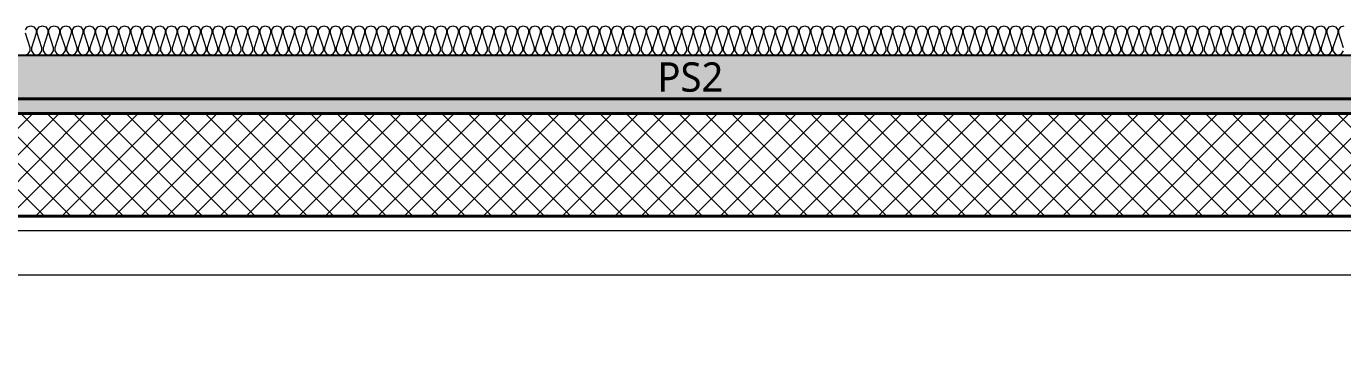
# Model space of a CAD drawing. Header units: millimetres. Extents: x 0 to 420000, y 0 to 297000.
# Drawn here: x 203247 to 207738, y 177200 to 178348 of the extents above; entities that cross this region are included whole.
import ezdxf
from ezdxf.enums import TextEntityAlignment as Align

# ---------------------------------------------------------------- set-up
doc = ezdxf.new("R2010")
doc.units = ezdxf.units.MM
doc.linetypes.add('CEN', pattern=[62, 60, -1, 0, -1])
for name, color, linetype, lineweight in [('A-AXIS-LINE', 1, 'CEN', 15), ('A-CONC-LIN1', 2, 'Continuous', 40), ('A-CONC-LIN2', 7, 'Continuous', 25), ('A-XXXX-INSL1', 15, 'Continuous', 18), ('A-XXXX-INSL2', 8, 'Continuous', 18)]:
    doc.layers.add(name, color=color, linetype=linetype, lineweight=lineweight)
doc.layers.add('A-CONC-SOLD', color=253, linetype='CEN')
doc.layers.add('A-XXXX-NPLT', color=144, linetype='Continuous', lineweight=15, plot=False)
doc.styles.add('맑은고딕', font='')
doc.styles.get('맑은고딕').set_extended_font_data('Malgun Gothic')

# ---------------------------------------------------------------- blocks, each defined once
blk = doc.blocks.new('axis(220316)')
at = {"layer": 'A-AXIS-LINE', "ltscale": 1000}
blk.add_line((4631788.1, -422118.7), (4955413.1, -422118.7), dxfattribs=at)
blk = doc.blocks.new('PS2(횡)')
at = {"layer": 'A-CONC-SOLD'}
h = blk.add_hatch(color=256, dxfattribs=at)
h.dxf.hatch_style = 1
h.paths.add_polyline_path([(1020, 0), (1020, -290), (1700, -290), (1937.4, -150), (9062.6, -150), (9300, -290), (9980, -290), (9980, 0)])
h = blk.add_hatch(color=256, dxfattribs=at)
h.dxf.hatch_style = 1
h.paths.add_polyline_path([(9980, -290), (9980, -350), (9280, -350), (9030, -200), (1970, -200), (1720, -350), (1020, -350), (1020, -290), (1700, -290), (1937.4, -150), (9062.6, -150), (9300, -290)])
at = {"layer": 'A-XXXX-INSL2'}
h = blk.add_hatch(dxfattribs=at)
h.set_pattern_fill('ANSI37', color=256, scale=20)
h.set_pattern_definition([(45, (-244012.5, -188500), (-44.90128, 44.90128), []), (135, (-244012.5, -188500), (-44.90128, -44.90128), [])])
h.paths.add_polyline_path([(1100, -550), (9900, -550), (9900, -350), (9280, -350), (9030, -200), (1970, -200), (1720, -350), (1100, -350)])
at = {"layer": 'A-CONC-LIN1', "color": 2}
for p, q in [((1320, -550), (1270, -350)), ((9680, -550), (9730, -350)), ((1320, -550), (9680, -550))]:
    blk.add_line(p, q, dxfattribs=at)
blk.add_lwpolyline([(9980, -290), (9980, -350), (9280, -350), (9030, -200), (1970, -200), (1720, -350), (1020, -350), (1020, -290), (1700, -290), (1937.4, -150), (9062.6, -150), (9300, -290)], close=True, dxfattribs=at)
at = {"layer": 'A-CONC-LIN2'}
blk.add_line((1020, 0), (9980, 0), dxfattribs=at)
at = {"layer": 'A-XXXX-INSL2'}
for p, q in [((1320, -550), (1100, -550)), ((9680, -550), (9900, -550))]:
    blk.add_line(p, q, dxfattribs=at)
at = {"layer": 'A-XXXX-NPLT'}
for p, q in [((1937.4, -150), (1020, -150)), ((9062.6, -150), (9980, -150))]:
    blk.add_line(p, q, dxfattribs=at)
at = {"layer": 'A-XXXX-NPLT', "style": '맑은고딕'}
blk.add_text('PS2', height=100, dxfattribs=at).set_placement((5500, -75), align=Align.MIDDLE)
blk = doc.blocks.new('횡3층')
at = {"layer": 'A-XXXX-INSL1'}
blk.add_lwpolyline([(4811450.6, -237918.7), (4802750.6, -237918.7), (4802750.6, -238368.7), (4802197, -238368.7), (4802117, -237788.7), (4801084.1, -237788.7), (4801004.1, -238368.7), (4800450.6, -238368.7), (4800450.6, -237918.7), (4791750.6, -237918.7)], dxfattribs=at)
at = {"layer": 'A-XXXX-INSL2'}
for points in [[(4804830.6, -237318.7), (4804841.6, -237314.7), (4804848.6, -237304.7), (4804848.6, -237293.7), (4804832.6, -237243.7)], [(4804832.6, -237232.7), (4804839.6, -237222.7), (4804850.6, -237218.7), (4804861.6, -237222.7), (4804868.6, -237232.7), (4804868.6, -237243.7), (4804852.6, -237293.7), (4804852.6, -237304.7), (4804859.6, -237314.7), (4804870.6, -237318.7), (4804881.6, -237314.7), (4804888.6, -237304.7), (4804888.6, -237293.7), (4804872.6, -237243.7), (4804872.6, -237232.7), (4804879.6, -237222.7), (4804890.6, -237218.7), (4804901.6, -237222.7), (4804908.6, -237232.7), (4804908.6, -237243.7), (4804892.6, -237293.7), (4804892.6, -237304.7), (4804899.6, -237314.7), (4804910.6, -237318.7), (4804921.6, -237314.7), (4804928.6, -237304.7), (4804928.6, -237293.7), (4804912.6, -237243.7), (4804912.6, -237232.7), (4804919.6, -237222.7), (4804930.6, -237218.7), (4804941.6, -237222.7), (4804948.6, -237232.7), (4804948.6, -237243.7), (4804932.6, -237293.7), (4804932.6, -237304.7), (4804939.6, -237314.7), (4804950.6, -237318.7), (4804961.6, -237314.7), (4804968.6, -237304.7), (4804968.6, -237293.7), (4804952.6, -237243.7), (4804952.6, -237232.7), (4804959.6, -237222.7), (4804970.6, -237218.7), (4804981.6, -237222.7), (4804988.6, -237232.7), (4804988.6, -237243.7), (4804972.6, -237293.7), (4804972.6, -237304.7), (4804979.6, -237314.7), (4804990.6, -237318.7), (4805001.6, -237314.7), (4805008.6, -237304.7), (4805008.6, -237293.7), (4804992.6, -237243.7), (4804992.6, -237232.7), (4804999.6, -237222.7), (4805010.6, -237218.7), (4805021.6, -237222.7), (4805028.6, -237232.7), (4805028.6, -237243.7), (4805012.6, -237293.7), (4805012.6, -237304.7), (4805019.6, -237314.7), (4805030.6, -237318.7), (4805041.6, -237314.7), (4805048.6, -237304.7), (4805048.6, -237293.7), (4805032.6, -237243.7), (4805032.6, -237232.7), (4805039.6, -237222.7), (4805050.6, -237218.7), (4805061.6, -237222.7), (4805068.6, -237232.7), (4805068.6, -237243.7), (4805052.6, -237293.7), (4805052.6, -237304.7), (4805059.6, -237314.7), (4805070.6, -237318.7), (4805081.6, -237314.7), (4805088.6, -237304.7), (4805088.6, -237293.7), (4805072.6, -237243.7), (4805072.6, -237232.7), (4805079.6, -237222.7), (4805090.6, -237218.7), (4805101.6, -237222.7), (4805108.6, -237232.7), (4805108.6, -237243.7), (4805092.6, -237293.7), (4805092.6, -237304.7), (4805099.6, -237314.7), (4805110.6, -237318.7), (4805121.6, -237314.7), (4805128.6, -237304.7), (4805128.6, -237293.7), (4805112.6, -237243.7), (4805112.6, -237232.7), (4805119.6, -237222.7), (4805130.6, -237218.7), (4805141.6, -237222.7), (4805148.6, -237232.7), (4805148.6, -237243.7), (4805132.6, -237293.7), (4805132.6, -237304.7), (4805139.6, -237314.7), (4805150.6, -237318.7), (4805161.6, -237314.7), (4805168.6, -237304.7), (4805168.6, -237293.7), (4805152.6, -237243.7), (4805152.6, -237232.7), (4805159.6, -237222.7), (4805170.6, -237218.7), (4805181.6, -237222.7), (4805188.6, -237232.7), (4805188.6, -237243.7), (4805172.6, -237293.7), (4805172.6, -237304.7), (4805179.6, -237314.7), (4805190.6, -237318.7), (4805201.6, -237314.7), (4805208.6, -237304.7), (4805208.6, -237293.7), (4805192.6, -237243.7), (4805192.6, -237232.7), (4805199.6, -237222.7), (4805210.6, -237218.7), (4805221.6, -237222.7), (4805228.6, -237232.7), (4805228.6, -237243.7), (4805212.6, -237293.7), (4805212.6, -237304.7), (4805219.6, -237314.7), (4805230.6, -237318.7), (4805241.6, -237314.7), (4805248.6, -237304.7), (4805248.6, -237293.7), (4805232.6, -237243.7), (4805232.6, -237232.7), (4805239.6, -237222.7), (4805250.6, -237218.7), (4805261.6, -237222.7), (4805268.6, -237232.7), (4805268.6, -237243.7), (4805252.6, -237293.7), (4805252.6, -237304.7), (4805259.6, -237314.7), (4805270.6, -237318.7), (4805281.6, -237314.7), (4805288.6, -237304.7), (4805288.6, -237293.7), (4805272.6, -237243.7), (4805272.6, -237232.7), (4805279.6, -237222.7), (4805290.6, -237218.7), (4805301.6, -237222.7), (4805308.6, -237232.7), (4805308.6, -237243.7), (4805292.6, -237293.7), (4805292.6, -237304.7), (4805299.6, -237314.7), (4805310.6, -237318.7), (4805321.6, -237314.7), (4805328.6, -237304.7), (4805328.6, -237293.7), (4805312.6, -237243.7), (4805312.6, -237232.7), (4805319.6, -237222.7), (4805330.6, -237218.7), (4805341.6, -237222.7), (4805348.6, -237232.7), (4805348.6, -237243.7), (4805332.6, -237293.7), (4805332.6, -237304.7), (4805339.6, -237314.7), (4805350.6, -237318.7), (4805361.6, -237314.7), (4805368.6, -237304.7), (4805368.6, -237293.7), (4805352.6, -237243.7), (4805352.6, -237232.7), (4805359.6, -237222.7), (4805370.6, -237218.7), (4805381.6, -237222.7), (4805388.6, -237232.7), (4805388.6, -237243.7), (4805372.6, -237293.7), (4805372.6, -237304.7), (4805379.6, -237314.7), (4805390.6, -237318.7), (4805401.6, -237314.7), (4805408.6, -237304.7), (4805408.6, -237293.7), (4805392.6, -237243.7), (4805392.6, -237232.7), (4805399.6, -237222.7), (4805410.6, -237218.7), (4805421.6, -237222.7), (4805428.6, -237232.7), (4805428.6, -237243.7), (4805412.6, -237293.7), (4805412.6, -237304.7), (4805419.6, -237314.7), (4805430.6, -237318.7), (4805441.6, -237314.7), (4805448.6, -237304.7), (4805448.6, -237293.7), (4805432.6, -237243.7), (4805432.6, -237232.7), (4805439.6, -237222.7), (4805450.6, -237218.7), (4805461.6, -237222.7), (4805468.6, -237232.7), (4805468.6, -237243.7), (4805452.6, -237293.7), (4805452.6, -237304.7), (4805459.6, -237314.7), (4805470.6, -237318.7), (4805481.6, -237314.7), (4805488.6, -237304.7), (4805488.6, -237293.7), (4805472.6, -237243.7), (4805472.6, -237232.7), (4805479.6, -237222.7), (4805490.6, -237218.7), (4805501.6, -237222.7), (4805508.6, -237232.7), (4805508.6, -237243.7), (4805492.6, -237293.7), (4805492.6, -237304.7), (4805499.6, -237314.7), (4805510.6, -237318.7), (4805521.6, -237314.7), (4805528.6, -237304.7), (4805528.6, -237293.7), (4805512.6, -237243.7), (4805512.6, -237232.7), (4805519.6, -237222.7), (4805530.6, -237218.7), (4805541.6, -237222.7), (4805548.6, -237232.7), (4805548.6, -237243.7), (4805532.6, -237293.7), (4805532.6, -237304.7), (4805539.6, -237314.7), (4805550.6, -237318.7), (4805561.6, -237314.7), (4805568.6, -237304.7), (4805568.6, -237293.7), (4805552.6, -237243.7), (4805552.6, -237232.7), (4805559.6, -237222.7), (4805570.6, -237218.7), (4805581.6, -237222.7), (4805588.6, -237232.7), (4805588.6, -237243.7), (4805572.6, -237293.7), (4805572.6, -237304.7), (4805579.6, -237314.7), (4805590.6, -237318.7), (4805601.6, -237314.7), (4805608.6, -237304.7), (4805608.6, -237293.7), (4805592.6, -237243.7), (4805592.6, -237232.7), (4805599.6, -237222.7), (4805610.6, -237218.7), (4805621.6, -237222.7), (4805628.6, -237232.7), (4805628.6, -237243.7), (4805612.6, -237293.7), (4805612.6, -237304.7), (4805619.6, -237314.7), (4805630.6, -237318.7), (4805641.6, -237314.7), (4805648.6, -237304.7), (4805648.6, -237293.7), (4805632.6, -237243.7), (4805632.6, -237232.7), (4805639.6, -237222.7), (4805650.6, -237218.7), (4805661.6, -237222.7), (4805668.6, -237232.7), (4805668.6, -237243.7), (4805652.6, -237293.7), (4805652.6, -237304.7), (4805659.6, -237314.7), (4805670.6, -237318.7), (4805681.6, -237314.7), (4805688.6, -237304.7), (4805688.6, -237293.7), (4805672.6, -237243.7), (4805672.6, -237232.7), (4805679.6, -237222.7), (4805690.6, -237218.7), (4805701.6, -237222.7), (4805708.6, -237232.7), (4805708.6, -237243.7), (4805692.6, -237293.7), (4805692.6, -237304.7), (4805699.6, -237314.7), (4805710.6, -237318.7), (4805721.6, -237314.7), (4805728.6, -237304.7), (4805728.6, -237293.7), (4805712.6, -237243.7), (4805712.6, -237232.7), (4805719.6, -237222.7), (4805730.6, -237218.7), (4805741.6, -237222.7), (4805748.6, -237232.7), (4805748.6, -237243.7), (4805732.6, -237293.7), (4805732.6, -237304.7), (4805739.6, -237314.7), (4805750.6, -237318.7), (4805761.6, -237314.7), (4805768.6, -237304.7), (4805768.6, -237293.7), (4805752.6, -237243.7), (4805752.6, -237232.7), (4805759.6, -237222.7), (4805770.6, -237218.7), (4805781.6, -237222.7), (4805788.6, -237232.7), (4805788.6, -237243.7), (4805772.6, -237293.7), (4805772.6, -237304.7), (4805779.6, -237314.7), (4805790.6, -237318.7), (4805801.6, -237314.7), (4805808.6, -237304.7), (4805808.6, -237293.7), (4805792.6, -237243.7), (4805792.6, -237232.7), (4805799.6, -237222.7), (4805810.6, -237218.7), (4805821.6, -237222.7), (4805828.6, -237232.7), (4805828.6, -237243.7), (4805812.6, -237293.7), (4805812.6, -237304.7), (4805819.6, -237314.7), (4805830.6, -237318.7), (4805841.6, -237314.7), (4805848.6, -237304.7), (4805848.6, -237293.7), (4805832.6, -237243.7), (4805832.6, -237232.7), (4805839.6, -237222.7), (4805850.6, -237218.7), (4805861.6, -237222.7), (4805868.6, -237232.7), (4805868.6, -237243.7), (4805852.6, -237293.7), (4805852.6, -237304.7), (4805859.6, -237314.7), (4805870.6, -237318.7), (4805881.6, -237314.7), (4805888.6, -237304.7), (4805888.6, -237293.7), (4805872.6, -237243.7), (4805872.6, -237232.7), (4805879.6, -237222.7), (4805890.6, -237218.7), (4805901.6, -237222.7), (4805908.6, -237232.7), (4805908.6, -237243.7), (4805892.6, -237293.7), (4805892.6, -237304.7), (4805899.6, -237314.7), (4805910.6, -237318.7), (4805921.6, -237314.7), (4805928.6, -237304.7), (4805928.6, -237293.7), (4805912.6, -237243.7), (4805912.6, -237232.7), (4805919.6, -237222.7), (4805930.6, -237218.7), (4805941.6, -237222.7), (4805948.6, -237232.7), (4805948.6, -237243.7), (4805932.6, -237293.7), (4805932.6, -237304.7), (4805939.6, -237314.7), (4805950.6, -237318.7), (4805961.6, -237314.7), (4805968.6, -237304.7), (4805968.6, -237293.7), (4805952.6, -237243.7), (4805952.6, -237232.7), (4805959.6, -237222.7), (4805970.6, -237218.7), (4805981.6, -237222.7), (4805988.6, -237232.7), (4805988.6, -237243.7), (4805972.6, -237293.7), (4805972.6, -237304.7), (4805979.6, -237314.7), (4805990.6, -237318.7), (4806001.6, -237314.7), (4806008.6, -237304.7), (4806008.6, -237293.7), (4805992.6, -237243.7), (4805992.6, -237232.7), (4805999.6, -237222.7), (4806010.6, -237218.7), (4806021.6, -237222.7), (4806028.6, -237232.7), (4806028.6, -237243.7), (4806012.6, -237293.7), (4806012.6, -237304.7), (4806019.6, -237314.7), (4806030.6, -237318.7), (4806041.6, -237314.7), (4806048.6, -237304.7), (4806048.6, -237293.7), (4806032.6, -237243.7), (4806032.6, -237232.7), (4806039.6, -237222.7), (4806050.6, -237218.7), (4806061.6, -237222.7), (4806068.6, -237232.7), (4806068.6, -237243.7), (4806052.6, -237293.7), (4806052.6, -237304.7), (4806059.6, -237314.7), (4806070.6, -237318.7), (4806081.6, -237314.7), (4806088.6, -237304.7), (4806088.6, -237293.7), (4806072.6, -237243.7), (4806072.6, -237232.7), (4806079.6, -237222.7), (4806090.6, -237218.7), (4806101.6, -237222.7), (4806108.6, -237232.7), (4806108.6, -237243.7), (4806092.6, -237293.7), (4806092.6, -237304.7), (4806099.6, -237314.7), (4806110.6, -237318.7), (4806121.6, -237314.7), (4806128.6, -237304.7), (4806128.6, -237293.7), (4806112.6, -237243.7), (4806112.6, -237232.7), (4806119.6, -237222.7), (4806130.6, -237218.7), (4806141.6, -237222.7), (4806148.6, -237232.7), (4806148.6, -237243.7), (4806132.6, -237293.7), (4806132.6, -237304.7), (4806139.6, -237314.7), (4806150.6, -237318.7), (4806161.6, -237314.7), (4806168.6, -237304.7), (4806168.6, -237293.7), (4806152.6, -237243.7), (4806152.6, -237232.7), (4806159.6, -237222.7), (4806170.6, -237218.7), (4806181.6, -237222.7), (4806188.6, -237232.7), (4806188.6, -237243.7), (4806172.6, -237293.7), (4806172.6, -237304.7), (4806179.6, -237314.7), (4806190.6, -237318.7), (4806201.6, -237314.7), (4806208.6, -237304.7), (4806208.6, -237293.7), (4806192.6, -237243.7), (4806192.6, -237232.7), (4806199.6, -237222.7), (4806210.6, -237218.7), (4806221.6, -237222.7), (4806228.6, -237232.7), (4806228.6, -237243.7), (4806212.6, -237293.7), (4806212.6, -237304.7), (4806219.6, -237314.7), (4806230.6, -237318.7), (4806241.6, -237314.7), (4806248.6, -237304.7), (4806248.6, -237293.7), (4806232.6, -237243.7), (4806232.6, -237232.7), (4806239.6, -237222.7), (4806250.6, -237218.7), (4806261.6, -237222.7), (4806268.6, -237232.7), (4806268.6, -237243.7), (4806252.6, -237293.7), (4806252.6, -237304.7), (4806259.6, -237314.7), (4806270.6, -237318.7), (4806281.6, -237314.7), (4806288.6, -237304.7), (4806288.6, -237293.7), (4806272.6, -237243.7), (4806272.6, -237232.7), (4806279.6, -237222.7), (4806290.6, -237218.7), (4806301.6, -237222.7), (4806308.6, -237232.7), (4806308.6, -237243.7), (4806292.6, -237293.7), (4806292.6, -237304.7), (4806299.6, -237314.7), (4806310.6, -237318.7), (4806321.6, -237314.7), (4806328.6, -237304.7), (4806328.6, -237293.7), (4806312.6, -237243.7), (4806312.6, -237232.7), (4806319.6, -237222.7), (4806330.6, -237218.7), (4806341.6, -237222.7), (4806348.6, -237232.7), (4806348.6, -237243.7), (4806332.6, -237293.7), (4806332.6, -237304.7), (4806339.6, -237314.7), (4806350.6, -237318.7), (4806361.6, -237314.7), (4806368.6, -237304.7), (4806368.6, -237293.7), (4806352.6, -237243.7), (4806352.6, -237232.7), (4806359.6, -237222.7), (4806370.6, -237218.7), (4806381.6, -237222.7), (4806388.6, -237232.7), (4806388.6, -237243.7), (4806372.6, -237293.7), (4806372.6, -237304.7), (4806379.6, -237314.7), (4806390.6, -237318.7), (4806401.6, -237314.7), (4806408.6, -237304.7), (4806408.6, -237293.7), (4806392.6, -237243.7), (4806392.6, -237232.7), (4806399.6, -237222.7), (4806410.6, -237218.7), (4806421.6, -237222.7), (4806428.6, -237232.7), (4806428.6, -237243.7), (4806412.6, -237293.7), (4806412.6, -237304.7), (4806419.6, -237314.7), (4806430.6, -237318.7), (4806441.6, -237314.7), (4806448.6, -237304.7), (4806448.6, -237293.7), (4806432.6, -237243.7), (4806432.6, -237232.7), (4806439.6, -237222.7), (4806450.6, -237218.7), (4806461.6, -237222.7), (4806468.6, -237232.7), (4806468.6, -237243.7), (4806452.6, -237293.7), (4806452.6, -237304.7), (4806459.6, -237314.7), (4806470.6, -237318.7), (4806481.6, -237314.7), (4806488.6, -237304.7), (4806488.6, -237293.7), (4806472.6, -237243.7), (4806472.6, -237232.7), (4806479.6, -237222.7), (4806490.6, -237218.7), (4806501.6, -237222.7), (4806508.6, -237232.7), (4806508.6, -237243.7), (4806492.6, -237293.7), (4806492.6, -237304.7), (4806499.6, -237314.7), (4806510.6, -237318.7), (4806521.6, -237314.7), (4806528.6, -237304.7), (4806528.6, -237293.7), (4806512.6, -237243.7), (4806512.6, -237232.7), (4806519.6, -237222.7), (4806530.6, -237218.7), (4806541.6, -237222.7), (4806548.6, -237232.7), (4806548.6, -237243.7), (4806532.6, -237293.7), (4806532.6, -237304.7), (4806539.6, -237314.7), (4806550.6, -237318.7), (4806561.6, -237314.7), (4806568.6, -237304.7), (4806568.6, -237293.7), (4806552.6, -237243.7), (4806552.6, -237232.7), (4806559.6, -237222.7), (4806570.6, -237218.7), (4806581.6, -237222.7), (4806588.6, -237232.7), (4806588.6, -237243.7), (4806572.6, -237293.7), (4806572.6, -237304.7), (4806579.6, -237314.7), (4806590.6, -237318.7), (4806601.6, -237314.7), (4806608.6, -237304.7), (4806608.6, -237293.7), (4806592.6, -237243.7), (4806592.6, -237232.7), (4806599.6, -237222.7), (4806610.6, -237218.7), (4806621.6, -237222.7), (4806628.6, -237232.7), (4806628.6, -237243.7), (4806612.6, -237293.7), (4806612.6, -237304.7), (4806619.6, -237314.7), (4806630.6, -237318.7), (4806641.6, -237314.7), (4806648.6, -237304.7), (4806648.6, -237293.7), (4806632.6, -237243.7), (4806632.6, -237232.7), (4806639.6, -237222.7), (4806650.6, -237218.7), (4806661.6, -237222.7), (4806668.6, -237232.7), (4806668.6, -237243.7), (4806652.6, -237293.7), (4806652.6, -237304.7), (4806659.6, -237314.7), (4806670.6, -237318.7), (4806681.6, -237314.7), (4806688.6, -237304.7), (4806688.6, -237293.7), (4806672.6, -237243.7), (4806672.6, -237232.7), (4806679.6, -237222.7), (4806690.6, -237218.7), (4806701.6, -237222.7), (4806708.6, -237232.7), (4806708.6, -237243.7), (4806692.6, -237293.7), (4806692.6, -237304.7), (4806699.6, -237314.7), (4806710.6, -237318.7), (4806721.6, -237314.7), (4806728.6, -237304.7), (4806728.6, -237293.7), (4806712.6, -237243.7), (4806712.6, -237232.7), (4806719.6, -237222.7), (4806730.6, -237218.7), (4806741.6, -237222.7), (4806748.6, -237232.7), (4806748.6, -237243.7), (4806732.6, -237293.7), (4806732.6, -237304.7), (4806739.6, -237314.7), (4806750.6, -237318.7), (4806761.6, -237314.7), (4806768.6, -237304.7), (4806768.6, -237293.7), (4806752.6, -237243.7), (4806752.6, -237232.7), (4806759.6, -237222.7), (4806770.6, -237218.7), (4806781.6, -237222.7), (4806788.6, -237232.7), (4806788.6, -237243.7), (4806772.6, -237293.7), (4806772.6, -237304.7), (4806779.6, -237314.7), (4806790.6, -237318.7), (4806801.6, -237314.7), (4806808.6, -237304.7), (4806808.6, -237293.7), (4806792.6, -237243.7), (4806792.6, -237232.7), (4806799.6, -237222.7), (4806810.6, -237218.7), (4806821.6, -237222.7), (4806828.6, -237232.7), (4806828.6, -237243.7), (4806812.6, -237293.7), (4806812.6, -237304.7), (4806819.6, -237314.7), (4806830.6, -237318.7), (4806841.6, -237314.7), (4806848.6, -237304.7), (4806848.6, -237293.7), (4806832.6, -237243.7), (4806832.6, -237232.7), (4806839.6, -237222.7), (4806850.6, -237218.7), (4806861.6, -237222.7), (4806868.6, -237232.7), (4806868.6, -237243.7), (4806852.6, -237293.7), (4806852.6, -237304.7), (4806859.6, -237314.7), (4806870.6, -237318.7), (4806881.6, -237314.7), (4806888.6, -237304.7), (4806888.6, -237293.7), (4806872.6, -237243.7), (4806872.6, -237232.7), (4806879.6, -237222.7), (4806890.6, -237218.7), (4806901.6, -237222.7), (4806908.6, -237232.7), (4806908.6, -237243.7), (4806892.6, -237293.7), (4806892.6, -237304.7), (4806899.6, -237314.7), (4806910.6, -237318.7), (4806921.6, -237314.7), (4806928.6, -237304.7), (4806928.6, -237293.7), (4806912.6, -237243.7), (4806912.6, -237232.7), (4806919.6, -237222.7), (4806930.6, -237218.7), (4806941.6, -237222.7), (4806948.6, -237232.7), (4806948.6, -237243.7), (4806932.6, -237293.7), (4806932.6, -237304.7), (4806939.6, -237314.7), (4806950.6, -237318.7), (4806961.6, -237314.7), (4806968.6, -237304.7), (4806968.6, -237293.7), (4806952.6, -237243.7), (4806952.6, -237232.7), (4806959.6, -237222.7), (4806970.6, -237218.7), (4806981.6, -237222.7), (4806988.6, -237232.7), (4806988.6, -237243.7), (4806972.6, -237293.7), (4806972.6, -237304.7), (4806979.6, -237314.7), (4806990.6, -237318.7), (4807001.6, -237314.7), (4807008.6, -237304.7), (4807008.6, -237293.7), (4806992.6, -237243.7), (4806992.6, -237232.7), (4806999.6, -237222.7), (4807010.6, -237218.7), (4807021.6, -237222.7), (4807028.6, -237232.7), (4807028.6, -237243.7), (4807012.6, -237293.7), (4807012.6, -237304.7), (4807019.6, -237314.7), (4807030.6, -237318.7), (4807041.6, -237314.7), (4807048.6, -237304.7), (4807048.6, -237293.7), (4807032.6, -237243.7), (4807032.6, -237232.7), (4807039.6, -237222.7), (4807050.6, -237218.7), (4807061.6, -237222.7), (4807068.6, -237232.7), (4807068.6, -237243.7), (4807052.6, -237293.7), (4807052.6, -237304.7), (4807059.6, -237314.7), (4807070.6, -237318.7), (4807081.6, -237314.7), (4807088.6, -237304.7), (4807088.6, -237293.7), (4807072.6, -237243.7), (4807072.6, -237232.7), (4807079.6, -237222.7), (4807090.6, -237218.7), (4807101.6, -237222.7), (4807108.6, -237232.7), (4807108.6, -237243.7), (4807092.6, -237293.7), (4807092.6, -237304.7), (4807099.6, -237314.7), (4807110.6, -237318.7), (4807121.6, -237314.7), (4807128.6, -237304.7), (4807128.6, -237293.7), (4807112.6, -237243.7), (4807112.6, -237232.7), (4807119.6, -237222.7), (4807130.6, -237218.7), (4807141.6, -237222.7), (4807148.6, -237232.7), (4807148.6, -237243.7), (4807132.6, -237293.7), (4807132.6, -237304.7), (4807139.6, -237314.7), (4807150.6, -237318.7), (4807161.6, -237314.7), (4807168.6, -237304.7), (4807168.6, -237293.7), (4807152.6, -237243.7), (4807152.6, -237232.7), (4807159.6, -237222.7), (4807170.6, -237218.7), (4807181.6, -237222.7), (4807188.6, -237232.7), (4807188.6, -237243.7), (4807172.6, -237293.7), (4807172.6, -237304.7), (4807179.6, -237314.7), (4807190.6, -237318.7), (4807201.6, -237314.7), (4807208.6, -237304.7), (4807208.6, -237293.7), (4807192.6, -237243.7), (4807192.6, -237232.7), (4807199.6, -237222.7), (4807210.6, -237218.7), (4807221.6, -237222.7), (4807228.6, -237232.7), (4807228.6, -237243.7), (4807212.6, -237293.7), (4807212.6, -237304.7), (4807219.6, -237314.7), (4807230.6, -237318.7), (4807241.6, -237314.7), (4807248.6, -237304.7), (4807248.6, -237293.7), (4807232.6, -237243.7), (4807232.6, -237232.7), (4807239.6, -237222.7), (4807250.6, -237218.7), (4807261.6, -237222.7), (4807268.6, -237232.7), (4807268.6, -237243.7), (4807252.6, -237293.7), (4807252.6, -237304.7), (4807259.6, -237314.7), (4807270.6, -237318.7), (4807281.6, -237314.7), (4807288.6, -237304.7), (4807288.6, -237293.7), (4807272.6, -237243.7), (4807272.6, -237232.7), (4807279.6, -237222.7), (4807290.6, -237218.7), (4807301.6, -237222.7), (4807308.6, -237232.7), (4807308.6, -237243.7), (4807292.6, -237293.7), (4807292.6, -237304.7), (4807299.6, -237314.7), (4807310.6, -237318.7), (4807321.6, -237314.7), (4807328.6, -237304.7), (4807328.6, -237293.7), (4807312.6, -237243.7), (4807312.6, -237232.7), (4807319.6, -237222.7), (4807330.6, -237218.7), (4807341.6, -237222.7), (4807348.6, -237232.7), (4807348.6, -237243.7), (4807332.6, -237293.7), (4807332.6, -237304.7), (4807339.6, -237314.7), (4807350.6, -237318.7), (4807361.6, -237314.7), (4807368.6, -237304.7), (4807368.6, -237293.7), (4807352.6, -237243.7), (4807352.6, -237232.7), (4807359.6, -237222.7), (4807370.6, -237218.7), (4807381.6, -237222.7), (4807388.6, -237232.7), (4807388.6, -237243.7), (4807372.6, -237293.7), (4807372.6, -237304.7), (4807379.6, -237314.7), (4807390.6, -237318.7), (4807401.6, -237314.7), (4807408.6, -237304.7), (4807408.6, -237293.7), (4807392.6, -237243.7), (4807392.6, -237232.7), (4807399.6, -237222.7), (4807410.6, -237218.7), (4807421.6, -237222.7), (4807428.6, -237232.7), (4807428.6, -237243.7), (4807412.6, -237293.7), (4807412.6, -237304.7), (4807419.6, -237314.7), (4807430.6, -237318.7), (4807441.6, -237314.7), (4807448.6, -237304.7), (4807448.6, -237293.7), (4807432.6, -237243.7), (4807432.6, -237232.7), (4807439.6, -237222.7), (4807450.6, -237218.7), (4807461.6, -237222.7), (4807468.6, -237232.7), (4807468.6, -237243.7), (4807452.6, -237293.7), (4807452.6, -237304.7), (4807459.6, -237314.7), (4807470.6, -237318.7), (4807481.6, -237314.7), (4807488.6, -237304.7), (4807488.6, -237293.7), (4807472.6, -237243.7), (4807472.6, -237232.7), (4807479.6, -237222.7), (4807490.6, -237218.7), (4807501.6, -237222.7), (4807508.6, -237232.7), (4807508.6, -237243.7), (4807492.6, -237293.7), (4807492.6, -237304.7), (4807499.6, -237314.7), (4807510.6, -237318.7), (4807521.6, -237314.7), (4807528.6, -237304.7), (4807528.6, -237293.7), (4807512.6, -237243.7), (4807512.6, -237232.7), (4807519.6, -237222.7), (4807530.6, -237218.7), (4807541.6, -237222.7), (4807548.6, -237232.7), (4807548.6, -237243.7), (4807532.6, -237293.7), (4807532.6, -237304.7), (4807539.6, -237314.7), (4807550.6, -237318.7), (4807561.6, -237314.7), (4807568.6, -237304.7), (4807568.6, -237293.7), (4807552.6, -237243.7), (4807552.6, -237232.7), (4807559.6, -237222.7), (4807570.6, -237218.7), (4807581.6, -237222.7), (4807588.6, -237232.7), (4807588.6, -237243.7), (4807572.6, -237293.7), (4807572.6, -237304.7), (4807579.6, -237314.7), (4807590.6, -237318.7), (4807601.6, -237314.7), (4807608.6, -237304.7), (4807608.6, -237293.7), (4807592.6, -237243.7), (4807592.6, -237232.7), (4807599.6, -237222.7), (4807610.6, -237218.7), (4807621.6, -237222.7), (4807628.6, -237232.7), (4807628.6, -237243.7), (4807612.6, -237293.7), (4807612.6, -237304.7), (4807619.6, -237314.7), (4807630.6, -237318.7), (4807641.6, -237314.7), (4807648.6, -237304.7), (4807648.6, -237293.7), (4807632.6, -237243.7), (4807632.6, -237232.7), (4807639.6, -237222.7), (4807650.6, -237218.7), (4807661.6, -237222.7), (4807668.6, -237232.7), (4807668.6, -237243.7), (4807652.6, -237293.7), (4807652.6, -237304.7), (4807659.6, -237314.7), (4807670.6, -237318.7), (4807681.6, -237314.7), (4807688.6, -237304.7), (4807688.6, -237293.7), (4807672.6, -237243.7), (4807672.6, -237232.7), (4807679.6, -237222.7), (4807690.6, -237218.7), (4807701.6, -237222.7), (4807708.6, -237232.7), (4807708.6, -237243.7), (4807692.6, -237293.7), (4807692.6, -237304.7), (4807699.6, -237314.7), (4807710.6, -237318.7), (4807721.6, -237314.7), (4807728.6, -237304.7), (4807728.6, -237293.7), (4807712.6, -237243.7), (4807712.6, -237232.7), (4807719.6, -237222.7), (4807730.6, -237218.7), (4807741.6, -237222.7), (4807748.6, -237232.7), (4807748.6, -237243.7), (4807732.6, -237293.7), (4807732.6, -237304.7), (4807739.6, -237314.7), (4807750.6, -237318.7), (4807761.6, -237314.7), (4807768.6, -237304.7), (4807768.6, -237293.7), (4807752.6, -237243.7), (4807752.6, -237232.7), (4807759.6, -237222.7), (4807770.6, -237218.7), (4807781.6, -237222.7), (4807788.6, -237232.7), (4807788.6, -237243.7), (4807772.6, -237293.7), (4807772.6, -237304.7), (4807779.6, -237314.7), (4807790.6, -237318.7), (4807801.6, -237314.7), (4807808.6, -237304.7), (4807808.6, -237293.7), (4807792.6, -237243.7), (4807792.6, -237232.7), (4807799.6, -237222.7), (4807810.6, -237218.7), (4807821.6, -237222.7), (4807828.6, -237232.7), (4807828.6, -237243.7), (4807812.6, -237293.7), (4807812.6, -237304.7), (4807819.6, -237314.7), (4807830.6, -237318.7), (4807841.6, -237314.7), (4807848.6, -237304.7), (4807848.6, -237293.7), (4807832.6, -237243.7), (4807832.6, -237232.7), (4807839.6, -237222.7), (4807850.6, -237218.7), (4807861.6, -237222.7), (4807868.6, -237232.7), (4807868.6, -237243.7), (4807852.6, -237293.7), (4807852.6, -237304.7), (4807859.6, -237314.7), (4807870.6, -237318.7), (4807881.6, -237314.7), (4807888.6, -237304.7), (4807888.6, -237293.7), (4807872.6, -237243.7), (4807872.6, -237232.7), (4807879.6, -237222.7), (4807890.6, -237218.7), (4807901.6, -237222.7), (4807908.6, -237232.7), (4807908.6, -237243.7), (4807892.6, -237293.7), (4807892.6, -237304.7), (4807899.6, -237314.7), (4807910.6, -237318.7), (4807921.6, -237314.7), (4807928.6, -237304.7), (4807928.6, -237293.7), (4807912.6, -237243.7), (4807912.6, -237232.7), (4807919.6, -237222.7), (4807930.6, -237218.7), (4807941.6, -237222.7), (4807948.6, -237232.7), (4807948.6, -237243.7), (4807932.6, -237293.7), (4807932.6, -237304.7), (4807939.6, -237314.7), (4807950.6, -237318.7), (4807961.6, -237314.7), (4807968.6, -237304.7), (4807968.6, -237293.7), (4807952.6, -237243.7), (4807952.6, -237232.7), (4807959.6, -237222.7), (4807970.6, -237218.7), (4807981.6, -237222.7), (4807988.6, -237232.7), (4807988.6, -237243.7), (4807972.6, -237293.7), (4807972.6, -237304.7), (4807979.6, -237314.7), (4807990.6, -237318.7), (4808001.6, -237314.7), (4808008.6, -237304.7), (4808008.6, -237293.7), (4807992.6, -237243.7), (4807992.6, -237232.7), (4807999.6, -237222.7), (4808010.6, -237218.7), (4808021.6, -237222.7), (4808028.6, -237232.7), (4808028.6, -237243.7), (4808012.6, -237293.7), (4808012.6, -237304.7), (4808019.6, -237314.7), (4808030.6, -237318.7), (4808041.6, -237314.7), (4808048.6, -237304.7), (4808048.6, -237293.7), (4808032.6, -237243.7), (4808032.6, -237232.7), (4808039.6, -237222.7), (4808050.6, -237218.7), (4808061.6, -237222.7), (4808068.6, -237232.7), (4808068.6, -237243.7), (4808052.6, -237293.7), (4808052.6, -237304.7), (4808059.6, -237314.7), (4808070.6, -237318.7), (4808081.6, -237314.7), (4808088.6, -237304.7), (4808088.6, -237293.7), (4808072.6, -237243.7), (4808072.6, -237232.7), (4808079.6, -237222.7), (4808090.6, -237218.7), (4808101.6, -237222.7), (4808108.6, -237232.7), (4808108.6, -237243.7), (4808092.6, -237293.7), (4808092.6, -237304.7), (4808099.6, -237314.7), (4808110.6, -237318.7), (4808121.6, -237314.7), (4808128.6, -237304.7), (4808128.6, -237293.7), (4808112.6, -237243.7), (4808112.6, -237232.7), (4808119.6, -237222.7), (4808130.6, -237218.7), (4808141.6, -237222.7), (4808148.6, -237232.7), (4808148.6, -237243.7), (4808132.6, -237293.7), (4808132.6, -237304.7), (4808139.6, -237314.7), (4808150.6, -237318.7), (4808161.6, -237314.7), (4808168.6, -237304.7), (4808168.6, -237293.7), (4808152.6, -237243.7), (4808152.6, -237232.7), (4808159.6, -237222.7), (4808170.6, -237218.7), (4808181.6, -237222.7), (4808188.6, -237232.7), (4808188.6, -237243.7), (4808172.6, -237293.7), (4808172.6, -237304.7), (4808179.6, -237314.7), (4808190.6, -237318.7), (4808201.6, -237314.7), (4808208.6, -237304.7), (4808208.6, -237293.7), (4808192.6, -237243.7), (4808192.6, -237232.7), (4808199.6, -237222.7), (4808210.6, -237218.7), (4808221.6, -237222.7), (4808228.6, -237232.7), (4808228.6, -237243.7), (4808212.6, -237293.7), (4808212.6, -237304.7), (4808219.6, -237314.7), (4808230.6, -237318.7), (4808241.6, -237314.7), (4808248.6, -237304.7), (4808248.6, -237293.7), (4808232.6, -237243.7), (4808232.6, -237232.7), (4808239.6, -237222.7), (4808250.6, -237218.7), (4808261.6, -237222.7), (4808268.6, -237232.7), (4808268.6, -237243.7), (4808252.6, -237293.7), (4808252.6, -237304.7), (4808259.6, -237314.7), (4808270.6, -237318.7), (4808281.6, -237314.7), (4808288.6, -237304.7), (4808288.6, -237293.7), (4808272.6, -237243.7), (4808272.6, -237232.7), (4808279.6, -237222.7), (4808290.6, -237218.7), (4808301.6, -237222.7), (4808308.6, -237232.7), (4808308.6, -237243.7), (4808292.6, -237293.7), (4808292.6, -237304.7), (4808299.6, -237314.7), (4808310.6, -237318.7), (4808321.6, -237314.7), (4808328.6, -237304.7), (4808328.6, -237293.7), (4808312.6, -237243.7), (4808312.6, -237232.7), (4808319.6, -237222.7), (4808330.6, -237218.7), (4808341.6, -237222.7), (4808348.6, -237232.7), (4808348.6, -237243.7), (4808332.6, -237293.7), (4808332.6, -237304.7), (4808339.6, -237314.7), (4808350.6, -237318.7), (4808361.6, -237314.7), (4808368.6, -237304.7), (4808368.6, -237293.7), (4808352.6, -237243.7), (4808352.6, -237232.7), (4808359.6, -237222.7), (4808370.6, -237218.7), (4808381.6, -237222.7), (4808388.6, -237232.7), (4808388.6, -237243.7), (4808372.6, -237293.7), (4808372.6, -237304.7), (4808379.6, -237314.7), (4808390.6, -237318.7), (4808401.6, -237314.7), (4808408.6, -237304.7), (4808408.6, -237293.7), (4808392.6, -237243.7), (4808392.6, -237232.7), (4808399.6, -237222.7), (4808410.6, -237218.7), (4808421.6, -237222.7), (4808428.6, -237232.7), (4808428.6, -237243.7), (4808412.6, -237293.7), (4808412.6, -237304.7), (4808419.6, -237314.7), (4808430.6, -237318.7), (4808441.6, -237314.7), (4808448.6, -237304.7), (4808448.6, -237293.7), (4808432.6, -237243.7), (4808432.6, -237232.7), (4808439.6, -237222.7), (4808450.6, -237218.7), (4808461.6, -237222.7), (4808468.6, -237232.7), (4808468.6, -237243.7), (4808452.6, -237293.7), (4808452.6, -237304.7), (4808459.6, -237314.7), (4808470.6, -237318.7), (4808481.6, -237314.7), (4808488.6, -237304.7), (4808488.6, -237293.7), (4808472.6, -237243.7), (4808472.6, -237232.7), (4808479.6, -237222.7), (4808490.6, -237218.7), (4808501.6, -237222.7), (4808508.6, -237232.7), (4808508.6, -237243.7), (4808492.6, -237293.7), (4808492.6, -237304.7), (4808499.6, -237314.7), (4808510.6, -237318.7), (4808521.6, -237314.7), (4808528.6, -237304.7), (4808528.6, -237293.7), (4808512.6, -237243.7), (4808512.6, -237232.7), (4808519.6, -237222.7), (4808530.6, -237218.7), (4808541.6, -237222.7), (4808548.6, -237232.7), (4808548.6, -237243.7), (4808532.6, -237293.7), (4808532.6, -237304.7), (4808539.6, -237314.7), (4808550.6, -237318.7), (4808561.6, -237314.7), (4808568.6, -237304.7), (4808568.6, -237293.7), (4808552.6, -237243.7), (4808552.6, -237232.7), (4808559.6, -237222.7), (4808570.6, -237218.7), (4808581.6, -237222.7), (4808588.6, -237232.7), (4808588.6, -237243.7), (4808572.6, -237293.7), (4808572.6, -237304.7), (4808579.6, -237314.7), (4808590.6, -237318.7), (4808601.6, -237314.7), (4808608.6, -237304.7), (4808608.6, -237293.7), (4808592.6, -237243.7), (4808592.6, -237232.7), (4808599.6, -237222.7), (4808610.6, -237218.7), (4808621.6, -237222.7), (4808628.6, -237232.7), (4808628.6, -237243.7), (4808612.6, -237293.7), (4808612.6, -237304.7), (4808619.6, -237314.7), (4808630.6, -237318.7), (4808641.6, -237314.7), (4808648.6, -237304.7), (4808648.6, -237293.7), (4808632.6, -237243.7), (4808632.6, -237232.7), (4808639.6, -237222.7), (4808650.6, -237218.7), (4808661.6, -237222.7), (4808668.6, -237232.7), (4808668.6, -237243.7), (4808652.6, -237293.7), (4808652.6, -237304.7), (4808659.6, -237314.7), (4808670.6, -237318.7), (4808681.6, -237314.7), (4808688.6, -237304.7), (4808688.6, -237293.7), (4808672.6, -237243.7), (4808672.6, -237232.7), (4808679.6, -237222.7), (4808690.6, -237218.7), (4808701.6, -237222.7), (4808708.6, -237232.7), (4808708.6, -237243.7), (4808692.6, -237293.7), (4808692.6, -237304.7), (4808699.6, -237314.7), (4808710.6, -237318.7), (4808721.6, -237314.7), (4808728.6, -237304.7), (4808728.6, -237293.7), (4808712.6, -237243.7), (4808712.6, -237232.7), (4808719.6, -237222.7), (4808730.6, -237218.7), (4808741.6, -237222.7), (4808748.6, -237232.7), (4808748.6, -237243.7), (4808732.6, -237293.7), (4808732.6, -237304.7), (4808739.6, -237314.7), (4808750.6, -237318.7), (4808761.6, -237314.7), (4808768.6, -237304.7), (4808768.6, -237293.7), (4808752.6, -237243.7), (4808752.6, -237232.7), (4808759.6, -237222.7), (4808770.6, -237218.7), (4808781.6, -237222.7), (4808788.6, -237232.7), (4808788.6, -237243.7), (4808772.6, -237293.7), (4808772.6, -237304.7), (4808779.6, -237314.7), (4808790.6, -237318.7), (4808801.6, -237314.7), (4808808.6, -237304.7), (4808808.6, -237293.7), (4808792.6, -237243.7), (4808792.6, -237232.7), (4808799.6, -237222.7), (4808810.6, -237218.7), (4808821.6, -237222.7), (4808828.6, -237232.7), (4808828.6, -237243.7), (4808812.6, -237293.7), (4808812.6, -237304.7), (4808819.6, -237314.7), (4808830.6, -237318.7), (4808841.6, -237314.7), (4808848.6, -237304.7), (4808848.6, -237293.7), (4808832.6, -237243.7), (4808832.6, -237232.7), (4808839.6, -237222.7), (4808850.6, -237218.7), (4808861.6, -237222.7), (4808868.6, -237232.7), (4808868.6, -237243.7), (4808852.6, -237293.7), (4808852.6, -237304.7), (4808859.6, -237314.7), (4808870.6, -237318.7), (4808881.6, -237314.7), (4808888.6, -237304.7), (4808888.6, -237293.7), (4808872.6, -237243.7), (4808872.6, -237232.7), (4808879.6, -237222.7), (4808890.6, -237218.7), (4808901.6, -237222.7), (4808908.6, -237232.7), (4808908.6, -237243.7), (4808892.6, -237293.7), (4808892.6, -237304.7), (4808899.6, -237314.7), (4808910.6, -237318.7), (4808921.6, -237314.7), (4808928.6, -237304.7), (4808928.6, -237293.7), (4808912.6, -237243.7), (4808912.6, -237232.7), (4808919.6, -237222.7), (4808930.6, -237218.7), (4808941.6, -237222.7), (4808948.6, -237232.7), (4808948.6, -237243.7), (4808932.6, -237293.7), (4808932.6, -237304.7), (4808939.6, -237314.7), (4808950.6, -237318.7), (4808961.6, -237314.7), (4808968.6, -237304.7), (4808968.6, -237293.7), (4808952.6, -237243.7), (4808952.6, -237232.7), (4808959.6, -237222.7), (4808970.6, -237218.7), (4808981.6, -237222.7), (4808988.6, -237232.7), (4808988.6, -237243.7), (4808972.6, -237293.7), (4808972.6, -237304.7), (4808979.6, -237314.7), (4808990.6, -237318.7), (4809001.6, -237314.7), (4809008.6, -237304.7), (4809008.6, -237293.7), (4808992.6, -237243.7), (4808992.6, -237232.7), (4808999.6, -237222.7), (4809010.6, -237218.7), (4809021.6, -237222.7), (4809028.6, -237232.7), (4809028.6, -237243.7), (4809012.6, -237293.7), (4809012.6, -237304.7), (4809019.6, -237314.7), (4809030.6, -237318.7), (4809041.6, -237314.7), (4809048.6, -237304.7), (4809048.6, -237293.7), (4809032.6, -237243.7), (4809032.6, -237232.7), (4809039.6, -237222.7), (4809050.6, -237218.7), (4809061.6, -237222.7), (4809068.6, -237232.7), (4809068.6, -237243.7), (4809052.6, -237293.7), (4809052.6, -237304.7), (4809059.6, -237314.7), (4809070.6, -237318.7), (4809081.6, -237314.7), (4809088.6, -237304.7), (4809088.6, -237293.7), (4809072.6, -237243.7), (4809072.6, -237232.7), (4809079.6, -237222.7), (4809090.6, -237218.7), (4809101.6, -237222.7), (4809108.6, -237232.7), (4809108.6, -237243.7), (4809092.6, -237293.7), (4809092.6, -237304.7), (4809099.6, -237314.7), (4809110.6, -237318.7), (4809121.6, -237314.7), (4809128.6, -237304.7), (4809128.6, -237293.7), (4809112.6, -237243.7), (4809112.6, -237232.7), (4809119.6, -237222.7), (4809130.6, -237218.7), (4809141.6, -237222.7), (4809148.6, -237232.7), (4809148.6, -237243.7), (4809132.6, -237293.7), (4809132.6, -237304.7), (4809139.6, -237314.7), (4809150.6, -237318.7), (4809161.6, -237314.7), (4809168.6, -237304.7), (4809168.6, -237293.7), (4809152.6, -237243.7), (4809152.6, -237232.7), (4809159.6, -237222.7), (4809170.6, -237218.7), (4809181.6, -237222.7), (4809188.6, -237232.7), (4809188.6, -237243.7), (4809172.6, -237293.7), (4809172.6, -237304.7), (4809179.6, -237314.7), (4809190.6, -237318.7), (4809201.6, -237314.7), (4809208.6, -237304.7), (4809208.6, -237293.7), (4809192.6, -237243.7), (4809192.6, -237232.7), (4809199.6, -237222.7), (4809210.6, -237218.7), (4809221.6, -237222.7), (4809228.6, -237232.7), (4809228.6, -237243.7), (4809212.6, -237293.7), (4809212.6, -237304.7), (4809219.6, -237314.7), (4809230.6, -237318.7), (4809241.6, -237314.7), (4809248.6, -237304.7), (4809248.6, -237293.7), (4809232.6, -237243.7), (4809232.6, -237232.7), (4809239.6, -237222.7), (4809250.6, -237218.7), (4809261.6, -237222.7), (4809268.6, -237232.7), (4809268.6, -237243.7), (4809252.6, -237293.7), (4809252.6, -237304.7), (4809259.6, -237314.7), (4809270.6, -237318.7), (4809281.6, -237314.7), (4809288.6, -237304.7), (4809288.6, -237293.7), (4809272.6, -237243.7), (4809272.6, -237232.7), (4809279.6, -237222.7), (4809290.6, -237218.7), (4809301.6, -237222.7), (4809308.6, -237232.7), (4809308.6, -237243.7), (4809292.6, -237293.7), (4809292.6, -237304.7), (4809299.6, -237314.7), (4809310.6, -237318.7), (4809321.6, -237314.7), (4809328.6, -237304.7)], [(4809328.6, -237293.7), (4809312.6, -237243.7), (4809312.6, -237232.7), (4809319.6, -237222.7), (4809330.6, -237218.7)]]:
    blk.add_lwpolyline(points, dxfattribs=at)
blk.add_blockref('PS2(횡)', (4801600.6, -237318.7))

msp = doc.modelspace()

# ---------------------------------------------------------------- block references
at = {"layer": 'A-AXIS-LINE'}
msp.add_blockref('axis(220316)', (-4581588.1, 599618.7), dxfattribs=at)
at = {"layer": 'A-CONC-LIN1'}
msp.add_blockref('횡3층', (-4601588.1, 415568.7), dxfattribs=at)

doc.saveas('drawing.dxf')
